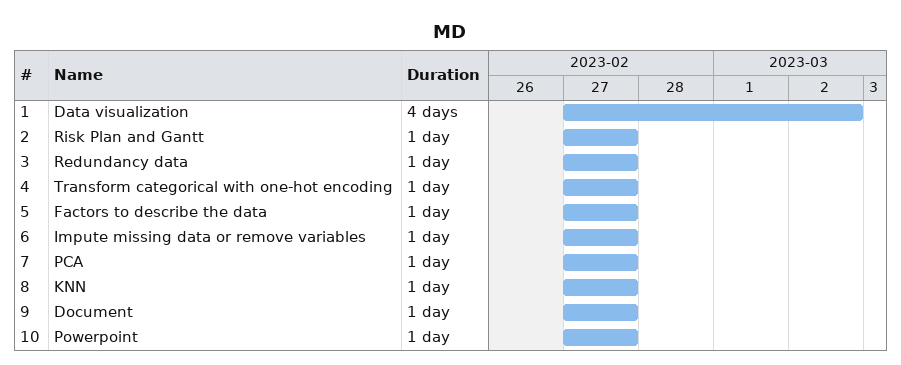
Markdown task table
MD

| ID | Task | Duration | Start | Finish |
|---|---|---|---|---|
| 1 | Data visualization | 4d | 2023-02-27 | 2023-03-02 |
| 2 | Risk Plan and Gantt | 1d | 2023-02-27 | 2023-02-27 |
| 3 | Redundancy data | 1d | 2023-02-27 | 2023-02-27 |
| 4 | Transform categorical with one-hot encoding | 1d | 2023-02-27 | 2023-02-27 |
| 5 | Factors to describe the data | 1d | 2023-02-27 | 2023-02-27 |
| 6 | Impute missing data or remove variables | 1d | 2023-02-27 | 2023-02-27 |
| 7 | PCA | 1d | 2023-02-27 | 2023-02-27 |
| 8 | KNN | 1d | 2023-02-27 | 2023-02-27 |
| 9 | Document | 1d | 2023-02-27 | 2023-02-27 |
| 10 | Powerpoint | 1d | 2023-02-27 | 2023-02-27 |
